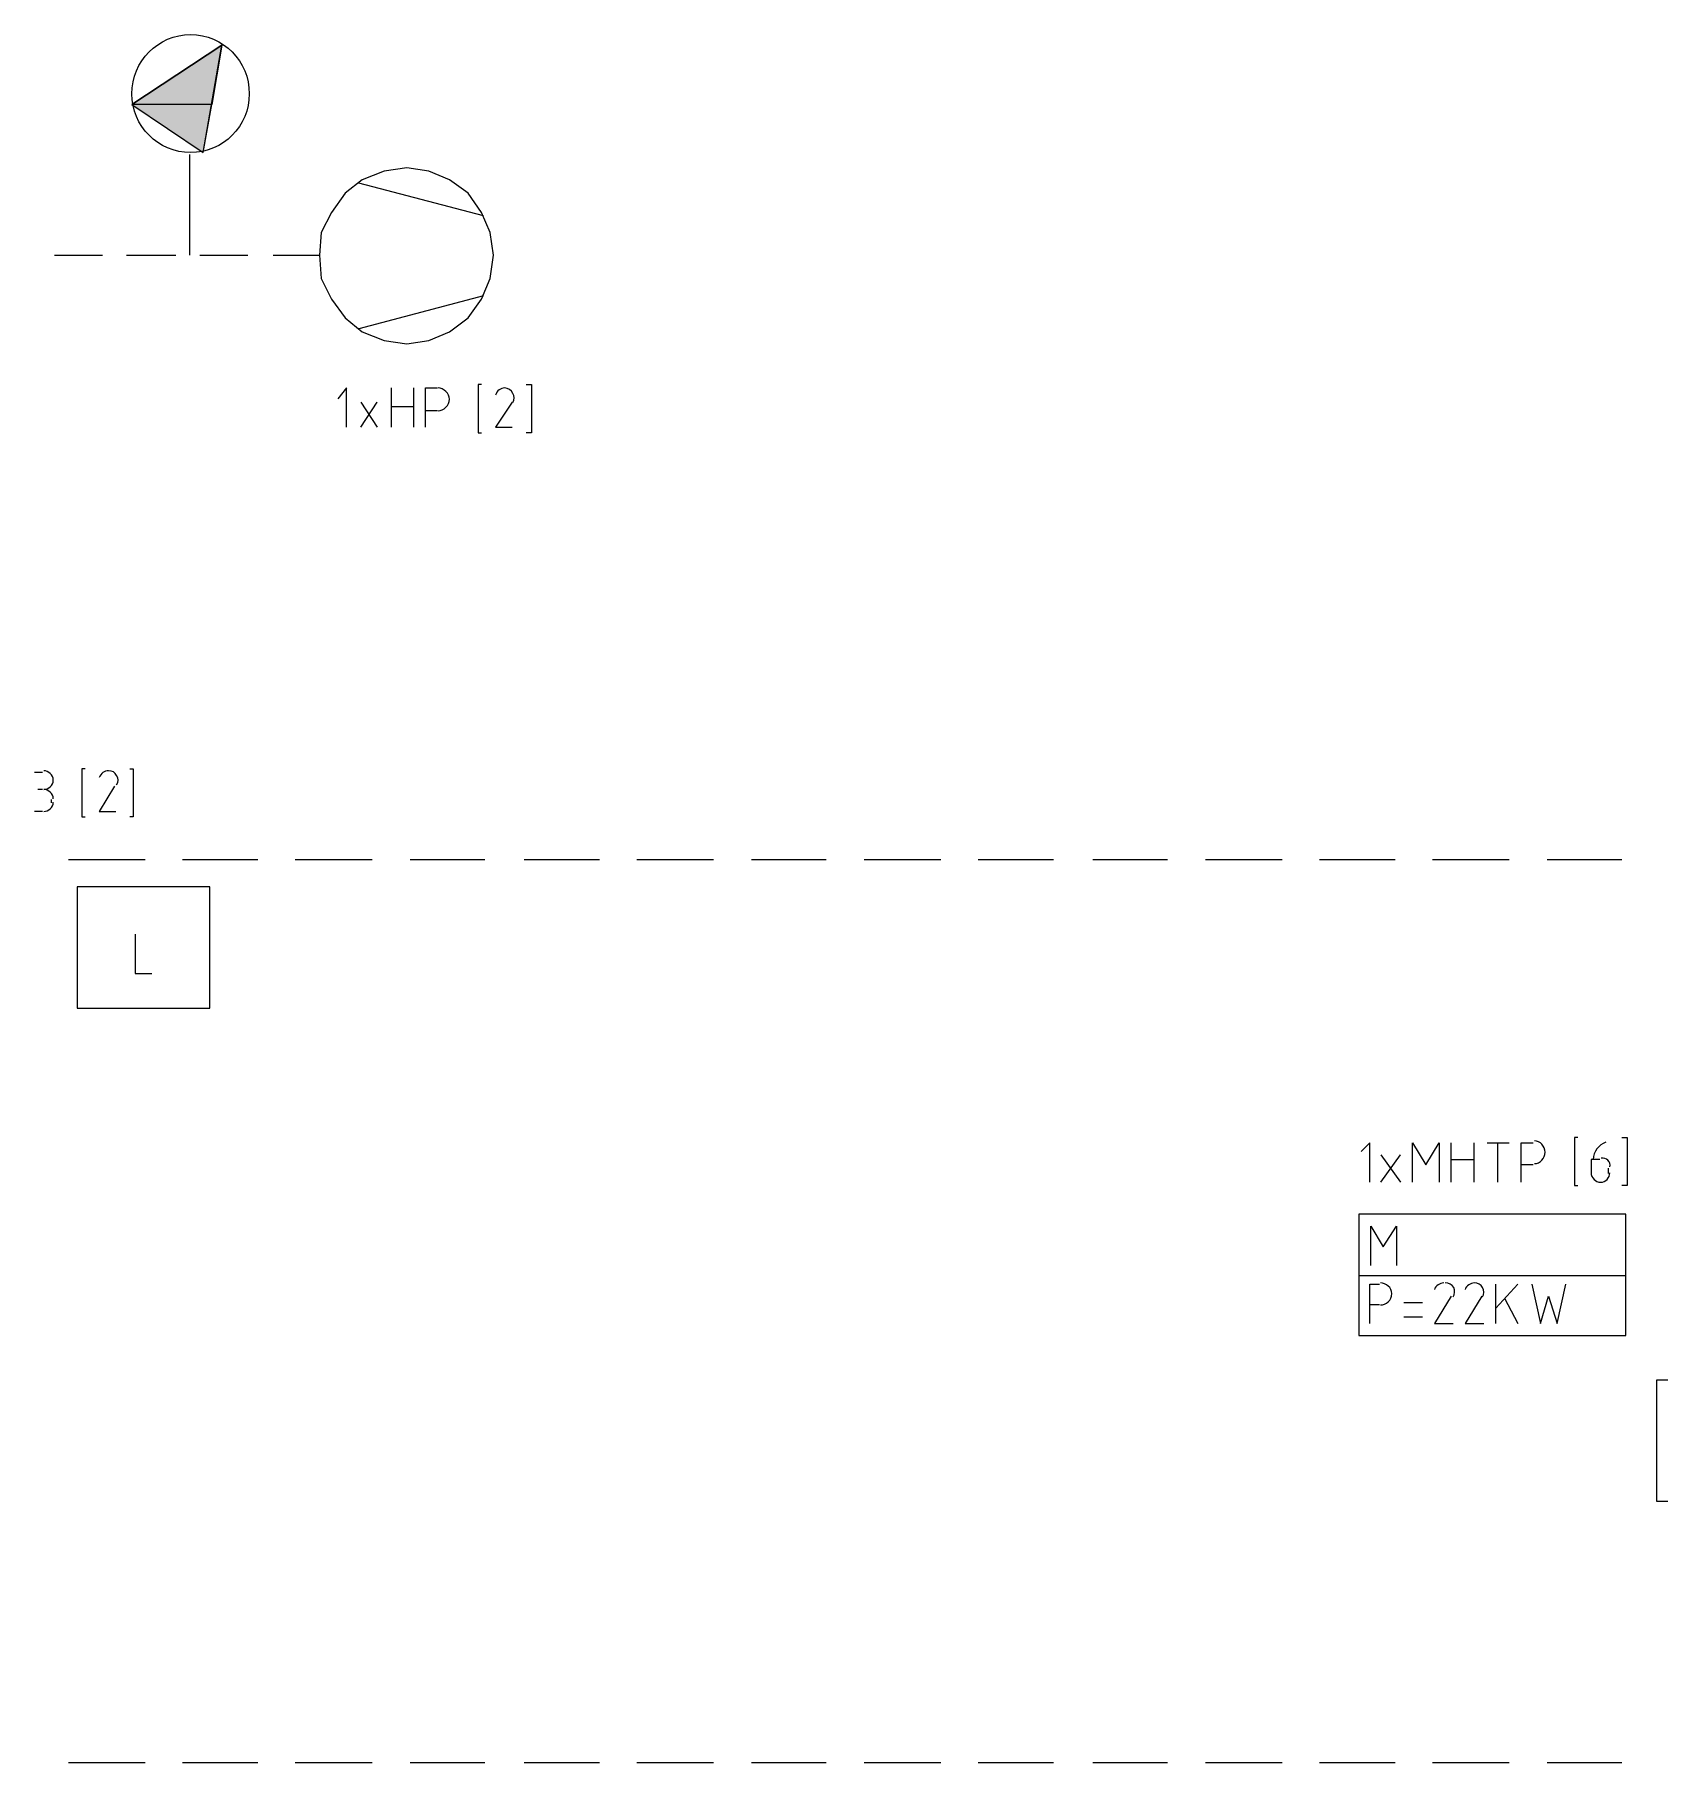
# Model space of a CAD drawing. Header units: millimetres. Extents: x 7 to 416, y 7 to 290.
# Drawn here: x 162.95 to 203.26, y 180.04 to 222.91 of the extents above; entities that cross this region are included whole.
import ezdxf

# ---------------------------------------------------------------- set-up
doc = ezdxf.new("R2010")
doc.units = ezdxf.units.MM
doc.header["$MEASUREMENT"] = 0
doc.layers.get('0').update_dxf_attribs({"linetype": 'CONTINUOUS'})

msp = doc.modelspace()

# ---------------------------------------------------------------- hatches: boundary and pattern name
at = {"true_color": 0x000007}
h = msp.add_hatch(color=0, dxfattribs=at)
h.paths.add_polyline_path([(167.598, 222.648), (167.35, 221.175), (165.364, 221.175)])
h.paths.add_polyline_path([(167.35, 221.175), (165.364, 221.175), (167.135, 219.984)])

# ---------------------------------------------------------------- linework, layer by layer
at = {"color": 0, "linetype": 'Continuous', "lineweight": -2, "true_color": 0x000007}
for points in [[(167.598, 222.648), (167.35, 221.175), (165.364, 221.175)], [(167.35, 221.175), (165.364, 221.175), (167.135, 219.984)]]:
    msp.add_lwpolyline(points, close=True, dxfattribs=at)
at = {"color": 0, "linetype": 'Continuous', "lineweight": 15, "true_color": 0x000007}
for points in [[(167.598, 222.648), (165.364, 221.175), (167.135, 219.984)], [(174.332, 217.436), (174.25, 217.998), (174.034, 218.494), (173.704, 218.974), (173.24, 219.305), (172.727, 219.52), (172.181, 219.603), (171.619, 219.52), (171.073, 219.305), (170.659, 218.974), (170.312, 218.494), (170.063, 217.998), (170.014, 217.436), (170.063, 216.856), (170.312, 216.343), (170.659, 215.88), (171.073, 215.533), (171.619, 215.318), (172.181, 215.235), (172.727, 215.318), (173.24, 215.533), (173.704, 215.88), (174.034, 216.343), (174.25, 216.856)]]:
    msp.add_lwpolyline(points, close=True, dxfattribs=at)
for points in [[(166.804, 217.436), (166.804, 219.934), (166.804, 219.934)], [(174.084, 218.412), (170.99, 219.223), (170.99, 219.223)], [(174.084, 216.426), (170.99, 215.615), (170.99, 215.615)], [(170.692, 213.167), (170.692, 214.143), (170.477, 213.878)], [(171.801, 213.167), (171.801, 214.143), (171.801, 214.143)], [(172.347, 214.143), (172.347, 213.167), (172.347, 213.167)], [(172.645, 213.167), (172.645, 214.143), (172.942, 214.143)], [(174.034, 214.226), (173.952, 214.226), (173.952, 213.034), (174.034, 213.034)], [(175.143, 214.226), (175.275, 214.226), (175.275, 213.034), (175.143, 213.034)], [(171.04, 213.167), (171.453, 213.795), (171.453, 213.795)], [(171.04, 213.795), (171.453, 213.167), (171.453, 213.167)], [(171.801, 213.68), (172.347, 213.68), (172.347, 213.68)], [(172.942, 213.58), (172.645, 213.58), (172.645, 213.58)], [(174.796, 213.795), (174.382, 213.167), (174.796, 213.167)], [(162.948, 204.612), (163.147, 204.612), (163.147, 204.612)], [(164.206, 204.695), (164.123, 204.695), (164.123, 203.504), (164.206, 203.504)], [(165.315, 204.695), (165.397, 204.695), (165.397, 203.504), (165.315, 203.504)], [(163.147, 204.182), (163.031, 204.182), (163.031, 204.182)], [(164.934, 204.265), (164.553, 203.636), (164.967, 203.636)], [(163.362, 203.934), (163.362, 203.851), (163.362, 203.851)], [(163.147, 203.636), (162.948, 203.636), (162.948, 203.636)], [(201.237, 195.545), (201.154, 195.545), (201.154, 194.353), (201.237, 194.353)], [(202.329, 195.545), (202.461, 195.545), (202.461, 194.353), (202.329, 194.353)], [(196.074, 194.436), (196.074, 195.412), (195.859, 195.197)], [(196.355, 194.436), (196.835, 195.115), (196.835, 195.115)], [(196.355, 195.115), (196.835, 194.436), (196.835, 194.436)], [(197.133, 194.436), (197.133, 195.412), (197.464, 194.866), (197.795, 195.412), (197.795, 194.436)], [(198.093, 194.436), (198.093, 195.412), (198.093, 195.412)], [(198.655, 195.412), (198.655, 194.436), (198.655, 194.436)], [(198.986, 195.412), (199.532, 195.412), (199.532, 195.412)], [(199.251, 194.436), (199.251, 195.412), (199.251, 195.412)], [(199.83, 194.436), (199.83, 195.412), (200.128, 195.412)], [(198.093, 194.999), (198.655, 194.999), (198.655, 194.999)], [(200.128, 194.866), (199.83, 194.866), (199.83, 194.866)], [(201.568, 194.999), (201.568, 194.651), (201.568, 194.651)], [(201.783, 194.999), (201.568, 194.999), (201.568, 194.999)], [(201.998, 194.651), (201.998, 194.784), (201.998, 194.784)]]:
    msp.add_lwpolyline(points, dxfattribs=at)
at = {"color": 0, "linetype": 'Continuous', "lineweight": 15, "true_color": 0x000006}
for points in [[(163.445, 217.436), (164.636, 217.436), (164.636, 217.436)], [(165.232, 217.436), (166.456, 217.436), (166.456, 217.436)], [(167.052, 217.436), (168.243, 217.436), (168.243, 217.436)], [(168.872, 217.436), (170.014, 217.436), (170.014, 217.436)], [(165.447, 200.591), (165.447, 199.615), (165.861, 199.615)]]:
    msp.add_lwpolyline(points, dxfattribs=at)
at = {"color": 0, "linetype": 'Continuous', "lineweight": 20, "true_color": 0xbababa}
for points in [[(163.792, 202.445), (165.695, 202.445), (165.695, 202.445)], [(166.622, 202.445), (168.491, 202.445), (168.491, 202.445)], [(169.418, 202.445), (171.321, 202.445), (171.321, 202.445)], [(172.264, 202.445), (174.117, 202.445), (174.117, 202.445)], [(175.093, 202.445), (176.963, 202.445), (176.963, 202.445)], [(177.89, 202.445), (179.793, 202.445), (179.793, 202.445)], [(180.736, 202.445), (182.589, 202.445), (182.589, 202.445)], [(183.532, 202.445), (185.435, 202.445), (185.435, 202.445)], [(186.361, 202.445), (188.231, 202.445), (188.231, 202.445)], [(189.207, 202.445), (191.061, 202.445), (191.061, 202.445)], [(192.004, 202.445), (193.907, 202.445), (193.907, 202.445)], [(194.833, 202.445), (196.703, 202.445), (196.703, 202.445)], [(197.63, 202.445), (199.532, 202.445), (199.532, 202.445)], [(200.476, 202.445), (202.329, 202.445), (202.329, 202.445)], [(163.792, 180.041), (165.695, 180.041), (165.695, 180.041)], [(166.622, 180.041), (168.491, 180.041), (168.491, 180.041)], [(169.418, 180.041), (171.321, 180.041), (171.321, 180.041)], [(172.264, 180.041), (174.117, 180.041), (174.117, 180.041)], [(175.093, 180.041), (176.963, 180.041), (176.963, 180.041)], [(177.89, 180.041), (179.793, 180.041), (179.793, 180.041)], [(180.736, 180.041), (182.589, 180.041), (182.589, 180.041)], [(183.532, 180.041), (185.435, 180.041), (185.435, 180.041)], [(186.361, 180.041), (188.231, 180.041), (188.231, 180.041)], [(189.207, 180.041), (191.061, 180.041), (191.061, 180.041)], [(192.004, 180.041), (193.907, 180.041), (193.907, 180.041)], [(194.833, 180.041), (196.703, 180.041), (196.703, 180.041)], [(197.63, 180.041), (199.532, 180.041), (199.532, 180.041)], [(200.476, 180.041), (202.329, 180.041), (202.329, 180.041)]]:
    msp.add_lwpolyline(points, dxfattribs=at)
at = {"color": 0, "linetype": 'Continuous', "lineweight": 15, "true_color": 0x000006}
msp.add_lwpolyline([(164.007, 198.755), (167.3, 198.755), (167.3, 201.766), (164.007, 201.766)], close=True, dxfattribs=at)
at = {"color": 0, "linetype": 'Continuous', "lineweight": 15, "true_color": 0x000005}
msp.add_lwpolyline([(195.809, 190.63), (202.428, 190.63), (202.428, 193.642), (195.809, 193.642)], close=True, dxfattribs=at)
for points in [[(196.107, 192.368), (196.107, 193.344), (196.405, 192.831), (196.736, 193.344), (196.736, 192.368)], [(195.809, 192.12), (202.428, 192.12), (202.428, 192.12)], [(196.074, 190.928), (196.074, 191.905), (196.322, 191.905)], [(199.201, 190.928), (199.201, 191.905), (199.201, 191.905)], [(199.747, 191.905), (199.201, 191.309), (199.201, 191.309)], [(200.095, 191.905), (200.31, 190.928), (200.509, 191.607), (200.724, 190.928), (200.939, 191.905)], [(196.322, 191.392), (196.074, 191.392), (196.074, 191.392)], [(197.381, 191.441), (196.918, 191.441), (196.918, 191.441)], [(198.093, 191.607), (197.679, 190.928), (198.142, 190.928)], [(198.854, 191.607), (198.44, 190.928), (198.904, 190.928)], [(199.417, 191.557), (199.747, 190.928), (199.747, 190.928)], [(196.918, 191.094), (197.381, 191.094), (197.381, 191.094)]]:
    msp.add_lwpolyline(points, dxfattribs=at)
at = {"color": 0, "linetype": 'Continuous', "lineweight": 15, "true_color": 0x000003}
msp.add_lwpolyline([(203.189, 186.527), (206.482, 186.527), (206.482, 189.522), (203.189, 189.522)], close=True, dxfattribs=at)
at = {"color": 0, "linetype": 'Continuous', "lineweight": 15, "true_color": 0x000007}
for points, knots in [([(168.276, 221.44), (168.276, 222.251), (167.631, 222.912), (166.82, 222.912), (166.82, 222.912), (166.009, 222.912), (165.364, 222.251), (165.364, 221.44), (165.364, 221.44), (165.364, 220.646), (166.009, 219.984), (166.82, 219.984), (166.82, 219.984), (167.631, 219.984), (168.276, 220.646), (168.276, 221.44)], [0, 0, 0, 0, 0.0625, 0.0625, 0.0625, 0.0625, 0.125, 0.125, 0.125, 0.125, 0.1875, 0.1875, 0.1875, 0.1875, 1, 1, 1, 1]), ([(172.959, 213.58), (173.108, 213.58), (173.24, 213.713), (173.24, 213.862), (173.24, 213.862), (173.24, 214.01), (173.108, 214.143), (172.959, 214.143)], [0, 0, 0, 0, 0.125, 0.125, 0.125, 0.125, 1, 1, 1, 1]), ([(174.812, 213.779), (174.862, 213.862), (174.862, 213.944), (174.812, 214.01), (174.812, 214.01), (174.779, 214.093), (174.696, 214.143), (174.614, 214.143)], [0, 0, 0, 0, 0.125, 0.125, 0.125, 0.125, 1, 1, 1, 1]), ([(163.18, 204.182), (163.296, 204.182), (163.412, 204.281), (163.412, 204.414), (163.412, 204.414), (163.412, 204.546), (163.296, 204.645), (163.18, 204.645)], [0, 0, 0, 0, 0.125, 0.125, 0.125, 0.125, 1, 1, 1, 1]), ([(164.984, 204.298), (165.033, 204.364), (165.033, 204.463), (164.984, 204.529), (164.984, 204.529), (164.951, 204.612), (164.868, 204.645), (164.785, 204.645)], [0, 0, 0, 0, 0.125, 0.125, 0.125, 0.125, 1, 1, 1, 1]), ([(200.161, 194.899), (200.31, 194.899), (200.426, 195.032), (200.426, 195.181), (200.426, 195.181), (200.426, 195.33), (200.31, 195.462), (200.161, 195.462)], [0, 0, 0, 0, 0.125, 0.125, 0.125, 0.125, 1, 1, 1, 1]), ([(201.568, 194.668), (201.568, 194.552), (201.683, 194.436), (201.799, 194.436), (201.799, 194.436), (201.932, 194.436), (202.031, 194.552), (202.031, 194.668)], [0, 0, 0, 0, 0.125, 0.125, 0.125, 0.125, 1, 1, 1, 1]), ([(202.031, 194.817), (202.047, 194.883), (202.031, 194.933), (201.981, 194.982), (201.981, 194.982), (201.948, 195.015), (201.882, 195.048), (201.816, 195.032)], [0, 0, 0, 0, 0.125, 0.125, 0.125, 0.125, 1, 1, 1, 1])]:
    msp.add_open_spline(points, degree=3, knots=knots, dxfattribs=at)
for points in [[(174.614, 214.143), (174.514, 214.143), (174.415, 214.077), (174.382, 213.961)], [(164.785, 204.645), (164.686, 204.645), (164.587, 204.579), (164.553, 204.48)], [(163.412, 203.95), (163.412, 204.083), (163.296, 204.182), (163.18, 204.182)], [(163.18, 203.636), (163.296, 203.636), (163.412, 203.735), (163.412, 203.868)], [(201.932, 195.429), (201.75, 195.363), (201.634, 195.197), (201.617, 194.999)]]:
    msp.add_open_spline(points, degree=3, dxfattribs=at)
at = {"color": 0, "linetype": 'Continuous', "lineweight": 15, "true_color": 0x000005}
for points in [[(196.339, 191.392), (196.488, 191.392), (196.62, 191.507), (196.62, 191.673), (196.62, 191.673), (196.62, 191.822), (196.488, 191.938), (196.339, 191.938)], [(198.142, 191.59), (198.192, 191.656), (198.192, 191.756), (198.159, 191.822), (198.159, 191.822), (198.109, 191.905), (198.043, 191.938), (197.944, 191.938)], [(198.871, 191.59), (198.92, 191.656), (198.92, 191.756), (198.871, 191.822), (198.871, 191.822), (198.837, 191.905), (198.755, 191.938), (198.672, 191.938)]]:
    msp.add_open_spline(points, degree=3, knots=[0, 0, 0, 0, 0.125, 0.125, 0.125, 0.125, 1, 1, 1, 1], dxfattribs=at)
for points in [[(197.911, 191.938), (197.812, 191.938), (197.712, 191.871), (197.679, 191.772)], [(198.672, 191.938), (198.573, 191.938), (198.473, 191.871), (198.44, 191.772)]]:
    msp.add_open_spline(points, degree=3, dxfattribs=at)

doc.saveas('drawing.dxf')
